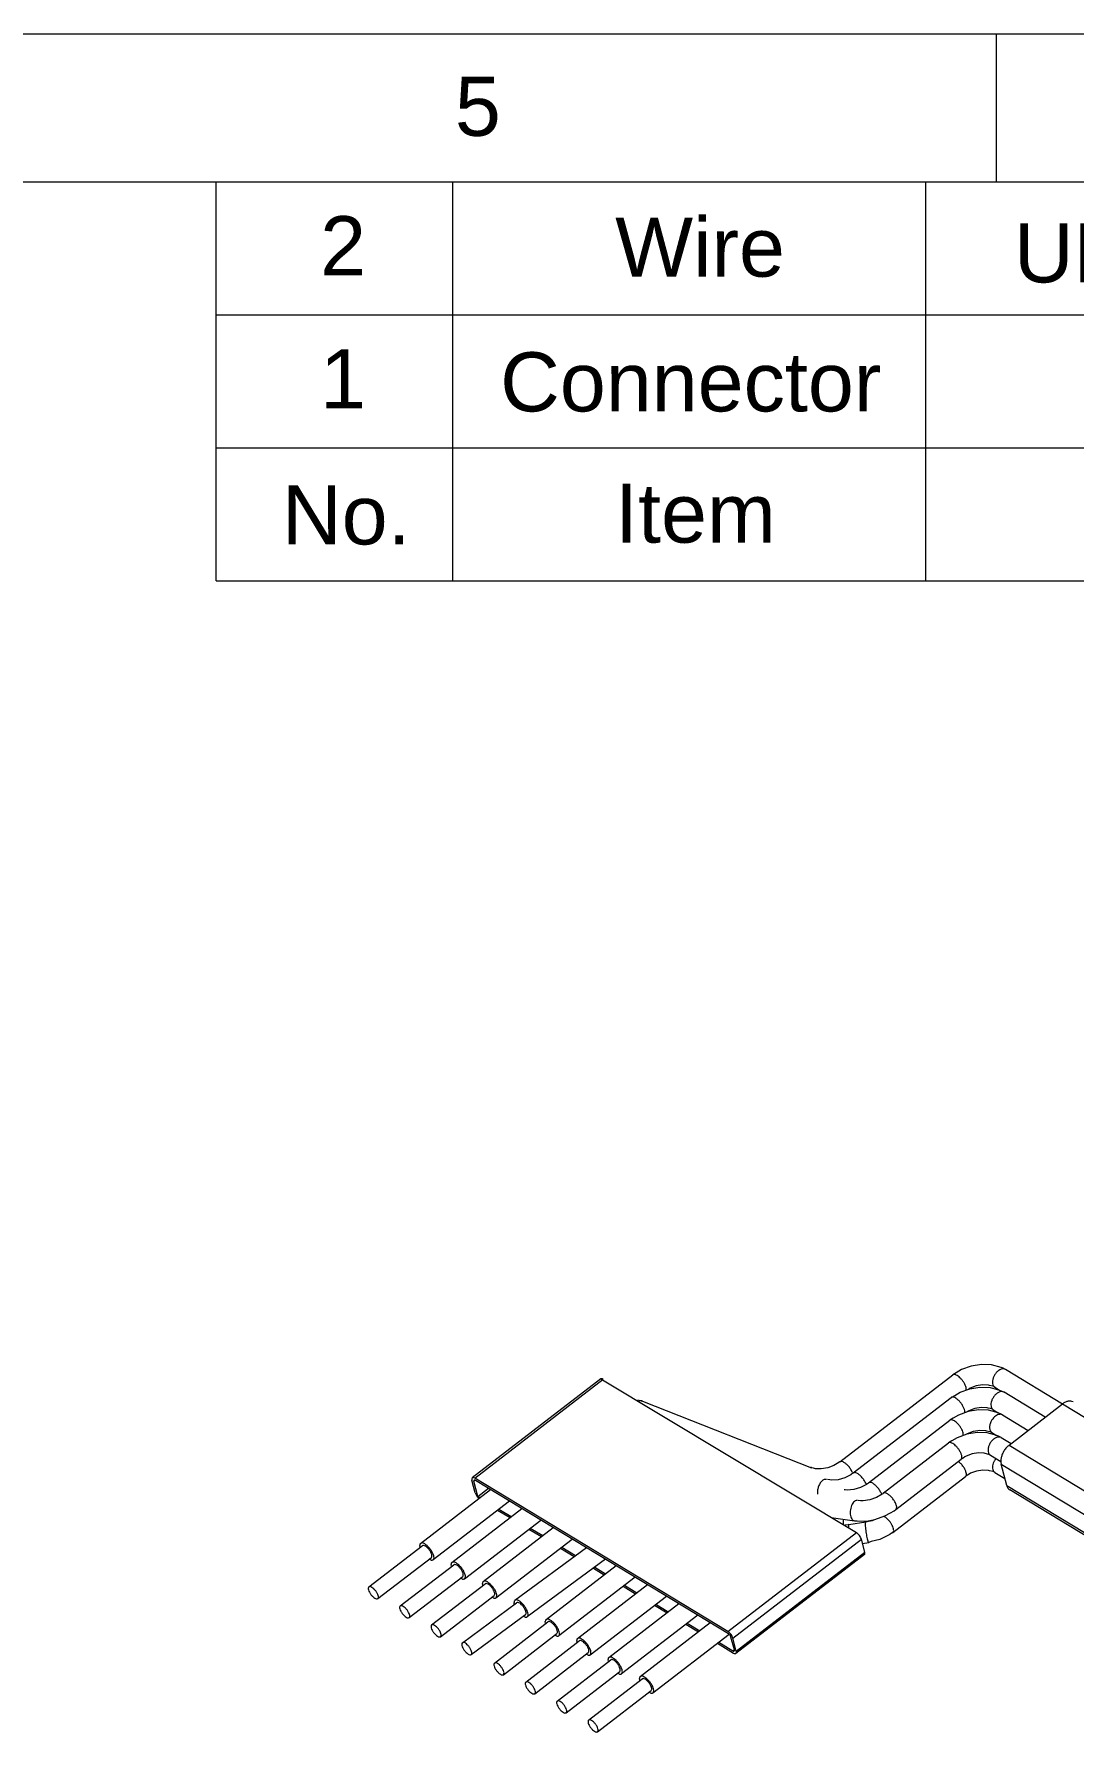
# Model space of a CAD drawing. Header units: inches. Extents: x 62 to 359, y 535 to 745.
# Drawn here: x 213.6 to 248.8, y 682.6 to 740 of the extents above; entities that cross this region are included whole.
import ezdxf

# ---------------------------------------------------------------- set-up
doc = ezdxf.new("R2010")
doc.units = ezdxf.units.IN
doc.header["$MEASUREMENT"] = 0
doc.layers.get('0').update_dxf_attribs({"lineweight": 5})
doc.styles.get("Standard").update_dxf_attribs({"font": 'ARIALUNI.TTF', "height": 3})

msp = doc.modelspace()

# ---------------------------------------------------------------- linework, layer by layer
for p, q in [((66.81, 740.019), (353.81, 740.019)), ((246.185, 740.019), (246.185, 735.019)), ((71.81, 735.019), (348.81, 735.019)), ((219.81, 721.519), (219.81, 735.019)), ((227.81, 721.519), (227.81, 735.019)), ((243.81, 721.519), (243.81, 735.019)), ((219.81, 730.519), (348.81, 730.519)), ((219.81, 726.019), (348.81, 726.019)), ((219.81, 721.519), (348.81, 721.519)), ((232.812, 694.513), (241.457, 689.311))]:
    msp.add_line(p, q)
at = {"color": 7, "linetype": 'Continuous'}
for p, q in [((240.897, 691.709), (244.717, 694.653)), ((244.832, 694.717), (244.717, 694.653)), ((245.013, 694.828), (244.832, 694.717)), ((245.341, 694.949), (245.013, 694.828)), ((245.685, 695.003), (245.341, 694.949)), ((246.028, 694.989), (245.685, 695.003)), ((246.35, 694.902), (246.028, 694.989)), ((246.417, 694.873), (246.35, 694.902)), ((246.499, 694.831), (246.417, 694.873)), ((248.426, 693.663), (246.499, 694.831)), ((232.812, 694.513), (228.468, 691.167)), ((244.783, 693.949), (244.964, 694.06)), ((244.964, 694.06), (245.292, 694.181)), ((245.269, 694.179), (245.247, 694.164)), ((245.311, 694.205), (245.269, 694.179)), ((245.292, 694.181), (245.637, 694.235)), ((245.515, 694.28), (245.311, 694.205)), ((245.729, 694.314), (245.515, 694.28)), ((245.637, 694.235), (245.98, 694.221)), ((245.926, 694.303), (245.729, 694.314)), ((245.959, 694.293), (245.926, 694.303)), ((246.083, 694.265), (245.959, 694.293)), ((245.98, 694.221), (246.302, 694.134)), ((246.137, 694.232), (246.083, 694.265)), ((246.137, 694.232), (246.297, 694.135)), ((246.302, 694.134), (246.451, 694.063)), ((247.847, 693.217), (246.451, 694.063)), ((234.052, 693.8), (234.177, 693.773)), ((234.177, 693.773), (234.191, 693.768)), ((234.191, 693.768), (234.222, 693.763)), ((234.222, 693.763), (239.939, 691.509)), ((241.354, 691.331), (244.669, 693.885)), ((244.669, 693.885), (244.783, 693.949)), ((245.466, 693.512), (245.263, 693.437)), ((245.681, 693.546), (245.466, 693.512)), ((245.878, 693.535), (245.681, 693.546)), ((245.911, 693.525), (245.878, 693.535)), ((246.035, 693.497), (245.911, 693.525)), ((246.054, 693.488), (246.035, 693.497)), ((246.089, 693.464), (246.054, 693.488)), ((246.622, 692.273), (248.432, 693.668)), ((241.873, 691), (244.621, 693.117)), ((244.735, 693.181), (244.621, 693.117)), ((244.916, 693.292), (244.735, 693.181)), ((245.244, 693.413), (244.916, 693.292)), ((245.221, 693.411), (245.199, 693.396)), ((245.263, 693.437), (245.221, 693.411)), ((245.589, 693.467), (245.244, 693.413)), ((245.931, 693.453), (245.589, 693.467)), ((246.254, 693.366), (245.931, 693.453)), ((246.089, 693.464), (246.249, 693.367)), ((246.281, 693.353), (246.254, 693.366)), ((246.294, 693.348), (246.281, 693.353)), ((246.334, 693.33), (246.294, 693.348)), ((246.404, 693.295), (246.334, 693.33)), ((246.404, 693.295), (247.268, 692.771)), ((242.366, 690.648), (244.573, 692.349)), ((244.687, 692.413), (244.573, 692.349)), ((244.868, 692.524), (244.687, 692.413)), ((245.196, 692.645), (244.868, 692.524)), ((245.151, 692.628), (245.173, 692.643)), ((245.173, 692.643), (245.215, 692.669)), ((245.541, 692.699), (245.196, 692.645)), ((245.215, 692.669), (245.418, 692.744)), ((245.418, 692.744), (245.632, 692.778)), ((245.883, 692.685), (245.541, 692.699)), ((245.632, 692.778), (245.83, 692.767)), ((245.83, 692.767), (245.862, 692.757)), ((245.862, 692.757), (245.987, 692.729)), ((246.206, 692.598), (245.883, 692.685)), ((245.987, 692.729), (246.024, 692.71)), ((246.024, 692.71), (246.031, 692.703)), ((246.031, 692.703), (246.041, 692.696)), ((246.041, 692.696), (246.2, 692.599)), ((246.264, 692.573), (246.206, 692.598)), ((246.355, 692.527), (246.264, 692.573)), ((246.355, 692.527), (246.689, 692.325)), ((242.793, 690.094), (245, 691.795)), ((245.069, 691.837), (245, 691.795)), ((245.125, 691.875), (245.069, 691.837)), ((245.166, 691.901), (245.125, 691.875)), ((245.37, 691.976), (245.166, 691.901)), ((245.584, 692.01), (245.37, 691.976)), ((245.782, 691.999), (245.584, 692.01)), ((245.814, 691.989), (245.782, 691.999)), ((245.939, 691.961), (245.814, 691.989)), ((245.976, 691.942), (245.939, 691.961)), ((245.992, 691.928), (245.976, 691.942)), ((245.992, 691.928), (246.344, 691.715)), ((239.953, 691.504), (239.939, 691.509)), ((240.007, 691.494), (239.953, 691.504)), ((240.08, 691.472), (240.007, 691.494)), ((240.273, 691.468), (240.08, 691.472)), ((240.488, 691.506), (240.273, 691.468)), ((240.698, 691.583), (240.488, 691.506)), ((240.81, 691.649), (240.698, 691.583)), ((240.897, 691.709), (240.81, 691.649)), ((241.269, 691.266), (241.064, 691.165)), ((241.354, 691.331), (241.269, 691.266)), ((242.692, 689.319), (245.151, 691.214)), ((245.22, 691.256), (245.151, 691.214)), ((245.276, 691.294), (245.22, 691.256)), ((245.317, 691.32), (245.276, 691.294)), ((245.521, 691.395), (245.317, 691.32)), ((245.735, 691.429), (245.521, 691.395)), ((245.932, 691.419), (245.735, 691.429)), ((245.965, 691.408), (245.932, 691.419)), ((246.089, 691.38), (245.965, 691.408)), ((246.109, 691.371), (246.089, 691.38)), ((246.143, 691.347), (246.109, 691.371)), ((246.143, 691.347), (246.481, 691.143)), ((246.543, 690.905), (246.354, 691.631)), ((226.718, 688.949), (229.083, 690.771)), ((228.571, 690.653), (228.458, 691.089)), ((228.656, 690.54), (228.524, 691.048)), ((237.114, 685.965), (228.553, 691.153)), ((237.133, 685.892), (228.572, 691.081)), ((228.656, 690.54), (229.012, 690.814)), ((240.559, 691.093), (240.482, 691.105)), ((240.621, 691.083), (240.559, 691.093)), ((240.837, 691.102), (240.621, 691.083)), ((241.064, 691.165), (240.837, 691.102)), ((241.083, 690.758), (241.048, 690.762)), ((241.152, 690.748), (241.083, 690.758)), ((241.371, 690.771), (241.152, 690.748)), ((241.597, 690.839), (241.371, 690.771)), ((241.801, 690.942), (241.597, 690.839)), ((241.833, 690.965), (241.801, 690.942)), ((241.873, 691), (241.833, 690.965)), ((242.333, 690.617), (242.136, 690.505)), ((242.35, 690.63), (242.333, 690.617)), ((242.366, 690.648), (242.35, 690.63)), ((251.291, 687.941), (246.645, 690.757)), ((229.725, 690.382), (227.145, 688.394)), ((227.78, 688.305), (230.144, 690.127)), ((228.656, 690.54), (228.727, 690.497)), ((228.67, 690.487), (228.69, 690.468)), ((229.325, 690.074), (229.745, 689.819)), ((229.369, 690.108), (229.789, 689.853)), ((241.595, 690.393), (241.52, 690.398)), ((241.688, 690.388), (241.595, 690.393)), ((241.911, 690.426), (241.688, 690.388)), ((242.136, 690.505), (241.911, 690.426)), ((242.616, 689.983), (242.731, 690.05)), ((242.731, 690.05), (242.793, 690.094)), ((228.207, 687.751), (230.786, 689.738)), ((228.842, 687.662), (231.206, 689.484)), ((230.431, 689.464), (230.851, 689.21)), ((240.611, 689.824), (241.396, 689.707)), ((241.08, 689.562), (241.057, 689.554)), ((241.176, 689.579), (241.08, 689.562)), ((241.205, 689.589), (241.176, 689.579)), ((241.205, 689.589), (241.773, 689.673)), ((241.396, 689.707), (241.442, 689.707)), ((241.442, 689.707), (241.481, 689.708)), ((241.481, 689.708), (241.737, 689.697)), ((241.737, 689.697), (241.856, 689.715)), ((241.773, 689.673), (241.914, 689.706)), ((241.856, 689.715), (242.086, 689.756)), ((241.914, 689.706), (241.935, 689.71)), ((241.935, 689.71), (242.007, 689.728)), ((242.007, 689.728), (242.047, 689.749)), ((242.086, 689.756), (242.424, 689.875)), ((242.424, 689.875), (242.616, 689.983)), ((226.702, 688.811), (226.69, 688.877)), ((229.269, 687.107), (231.848, 689.095)), ((230.386, 689.43), (230.806, 689.176)), ((241.741, 688.65), (241.628, 689.086)), ((241.663, 688.949), (241.875, 688.981)), ((241.963, 689.007), (241.875, 688.981)), ((242.247, 689.08), (241.963, 689.007)), ((242.587, 689.252), (242.247, 689.08)), ((242.646, 689.294), (242.587, 689.252)), ((242.667, 689.304), (242.646, 689.294)), ((242.682, 689.313), (242.667, 689.304)), ((242.692, 689.319), (242.682, 689.313)), ((224.969, 687.475), (226.779, 688.87)), ((225.274, 687.079), (227.084, 688.474)), ((227.077, 688.384), (227.007, 688.414)), ((229.91, 687.023), (232.328, 688.804)), ((232.975, 688.412), (230.325, 686.459)), ((231.448, 688.787), (231.918, 688.502)), ((231.493, 688.821), (231.963, 688.536)), ((241.73, 688.572), (237.387, 685.225)), ((226.031, 686.832), (227.841, 688.226)), ((226.336, 686.436), (228.146, 687.83)), ((227.764, 688.167), (227.752, 688.233)), ((228.139, 687.74), (228.068, 687.77)), ((230.965, 686.375), (233.33, 688.197)), ((233.972, 687.808), (231.393, 685.82)), ((232.565, 688.11), (232.93, 687.889)), ((232.611, 688.143), (232.975, 687.923)), ((227.093, 686.188), (228.903, 687.583)), ((227.398, 685.792), (229.208, 687.186)), ((228.826, 687.523), (228.814, 687.589)), ((232.027, 685.731), (234.392, 687.553)), ((232.454, 685.177), (235.034, 687.164)), ((233.572, 687.499), (233.992, 687.245)), ((233.616, 687.534), (234.036, 687.279)), ((228.132, 685.589), (229.969, 686.942)), ((229.201, 687.097), (229.13, 687.127)), ((229.89, 686.884), (229.88, 686.949)), ((233.089, 685.087), (235.454, 686.91)), ((234.634, 686.856), (235.054, 686.601)), ((234.678, 686.89), (235.098, 686.636)), ((228.429, 685.187), (230.265, 686.54)), ((229.217, 684.901), (231.026, 686.295)), ((230.258, 686.449), (230.186, 686.481)), ((230.95, 686.236), (230.937, 686.302)), ((236.096, 686.52), (233.516, 684.533)), ((234.151, 684.444), (236.516, 686.266)), ((235.696, 686.212), (236.116, 685.958)), ((235.74, 686.247), (236.16, 685.992)), ((229.522, 684.505), (231.332, 685.899)), ((230.278, 684.257), (232.088, 685.652)), ((231.324, 685.81), (231.254, 685.839)), ((232.011, 685.593), (231.999, 685.659)), ((234.578, 683.889), (237.155, 685.875)), ((236.758, 685.569), (237.302, 685.239)), ((236.802, 685.603), (237.283, 685.311)), ((237.331, 685.344), (237.218, 685.779)), ((237.397, 685.303), (237.284, 685.739)), ((230.584, 683.861), (232.393, 685.256)), ((231.34, 683.614), (233.15, 685.008)), ((232.386, 685.166), (232.316, 685.196)), ((233.073, 684.949), (233.061, 685.015)), ((231.645, 683.218), (233.455, 684.612)), ((232.402, 682.97), (234.212, 684.365)), ((233.448, 684.522), (233.378, 684.552)), ((234.135, 684.306), (234.123, 684.372)), ((232.707, 682.574), (234.517, 683.969)), ((234.51, 683.879), (234.439, 683.909))]:
    msp.add_line(p, q, dxfattribs=at)
at = {"color": 124, "linetype": 'Continuous'}
for p, q in [((228.553, 691.153), (232.896, 694.5)), ((234.156, 693.772), (234.116, 693.761)), ((248.432, 693.668), (253.077, 690.852)), ((246.178, 691.816), (246.153, 691.787)), ((246.622, 692.273), (251.267, 689.458)), ((241.317, 691.363), (241.333, 691.314)), ((244.906, 691.722), (244.915, 691.715)), ((246.354, 691.631), (251, 688.816)), ((228.568, 691.082), (228.524, 691.048)), ((241.774, 690.987), (241.79, 690.937)), ((242.292, 690.657), (242.309, 690.604)), ((246.543, 690.905), (251.188, 688.09)), ((241.017, 689.764), (241.013, 689.703)), ((241.018, 689.58), (241.018, 689.577)), ((241.191, 689.474), (241.191, 689.473)), ((237.114, 685.965), (241.457, 689.311)), ((237.284, 685.739), (241.628, 689.086)), ((237.397, 685.303), (241.741, 688.65)), ((237.283, 685.311), (237.33, 685.347))]:
    msp.add_line(p, q, dxfattribs=at)
at = {"color": 7, "linetype": 'Continuous'}
for points in [[(244.738, 694.664), (244.727, 694.659), (244.717, 694.653)], [(232.896, 694.5), (232.847, 694.52), (232.812, 694.513)], [(234.222, 693.763), (234.194, 693.77), (234.164, 693.773)], [(244.69, 693.896), (244.679, 693.891), (244.669, 693.885)], [(248.785, 693.732), (248.709, 693.76), (248.62, 693.758), (248.526, 693.726), (248.432, 693.668)], [(244.642, 693.128), (244.631, 693.123), (244.621, 693.117)], [(246.404, 693.295), (246.396, 693.299), (246.388, 693.303)], [(244.594, 692.36), (244.583, 692.355), (244.573, 692.349)], [(246.622, 692.273), (246.531, 692.189), (246.454, 692.085), (246.394, 691.97), (246.356, 691.85), (246.342, 691.735), (246.354, 691.631)], [(228.553, 691.153), (228.504, 691.173), (228.468, 691.167)], [(239.939, 691.509), (239.931, 691.512), (239.923, 691.515)], [(228.468, 691.167), (228.453, 691.137), (228.458, 691.089)], [(228.572, 691.081), (228.548, 691.091), (228.53, 691.088), (228.522, 691.073), (228.524, 691.048)], [(228.571, 690.653), (228.585, 690.613), (228.607, 690.57), (228.636, 690.527), (228.67, 690.487)], [(242.395, 690.661), (242.379, 690.656), (242.366, 690.648)], [(246.543, 690.905), (246.582, 690.817), (246.645, 690.757)], [(241.499, 690.399), (241.476, 690.4), (241.452, 690.396)], [(241.205, 689.589), (241.203, 689.588), (241.202, 689.587)], [(241.406, 689.706), (241.412, 689.706), (241.419, 689.706)], [(241.773, 689.673), (241.769, 689.671), (241.766, 689.667)], [(226.718, 688.949), (226.697, 688.92), (226.69, 688.877)], [(226.998, 688.814), (226.916, 688.89), (226.837, 688.942), (226.768, 688.962), (226.718, 688.949)], [(227.084, 688.474), (227.103, 688.512), (227.096, 688.575), (227.064, 688.653), (227.012, 688.734), (226.947, 688.805), (226.881, 688.855), (226.821, 688.878), (226.779, 688.87)], [(241.628, 689.086), (241.603, 689.147), (241.562, 689.212), (241.511, 689.27), (241.457, 689.311)], [(242.671, 689.309), (242.678, 689.311), (242.684, 689.314)], [(227.145, 688.394), (227.169, 688.432), (227.172, 688.49), (227.154, 688.564), (227.116, 688.648), (227.063, 688.733), (226.998, 688.814)], [(227.077, 688.384), (227.116, 688.382), (227.145, 688.394)], [(227.78, 688.305), (227.759, 688.276), (227.752, 688.233)], [(228.06, 688.17), (227.978, 688.247), (227.898, 688.298), (227.83, 688.318), (227.78, 688.305)], [(241.73, 688.572), (241.745, 688.602), (241.741, 688.65)], [(228.146, 687.83), (228.165, 687.869), (228.158, 687.932), (228.126, 688.01), (228.074, 688.09), (228.009, 688.161), (227.942, 688.212), (227.883, 688.235), (227.841, 688.226)], [(228.207, 687.751), (228.231, 687.788), (228.234, 687.847), (228.215, 687.921), (228.178, 688.004), (228.125, 688.09), (228.06, 688.17)], [(228.139, 687.74), (228.177, 687.739), (228.207, 687.751)], [(224.969, 687.475), (224.95, 687.437), (224.956, 687.376), (224.987, 687.299), (225.038, 687.22)], [(225.274, 687.079), (225.294, 687.118), (225.287, 687.181), (225.255, 687.259), (225.202, 687.339), (225.138, 687.41), (225.071, 687.461), (225.012, 687.484), (224.969, 687.475)], [(225.038, 687.22), (225.103, 687.147), (225.171, 687.094), (225.231, 687.071), (225.274, 687.079)], [(228.842, 687.662), (228.821, 687.633), (228.814, 687.589)], [(229.121, 687.526), (229.04, 687.603), (228.96, 687.654), (228.892, 687.675), (228.842, 687.662)], [(229.208, 687.186), (229.227, 687.225), (229.22, 687.288), (229.188, 687.366), (229.136, 687.446), (229.071, 687.518), (229.004, 687.568), (228.945, 687.591), (228.903, 687.583)], [(229.269, 687.107), (229.292, 687.145), (229.295, 687.203), (229.277, 687.277), (229.24, 687.361), (229.186, 687.446), (229.121, 687.526)], [(226.031, 686.832), (226.012, 686.794), (226.018, 686.732), (226.049, 686.656), (226.1, 686.576)], [(226.336, 686.436), (226.355, 686.474), (226.348, 686.537), (226.316, 686.615), (226.264, 686.696), (226.2, 686.767), (226.133, 686.817), (226.073, 686.84), (226.031, 686.832)], [(226.1, 686.576), (226.165, 686.503), (226.233, 686.451), (226.293, 686.427), (226.336, 686.436)], [(229.201, 687.097), (229.239, 687.095), (229.269, 687.107)], [(229.91, 687.023), (229.888, 686.993), (229.88, 686.949)], [(230.185, 686.884), (230.106, 686.962), (230.028, 687.014), (229.96, 687.035), (229.91, 687.023)], [(230.265, 686.54), (230.286, 686.578), (230.28, 686.642), (230.25, 686.72), (230.2, 686.802), (230.136, 686.874), (230.071, 686.926), (230.012, 686.95), (229.969, 686.942)], [(230.325, 686.459), (230.349, 686.496), (230.354, 686.555), (230.337, 686.631), (230.301, 686.715), (230.249, 686.803), (230.185, 686.884)], [(227.093, 686.188), (227.074, 686.15), (227.08, 686.088), (227.111, 686.012), (227.162, 685.933)], [(227.398, 685.792), (227.417, 685.831), (227.41, 685.894), (227.378, 685.971), (227.326, 686.052), (227.261, 686.123), (227.194, 686.174), (227.135, 686.197), (227.093, 686.188)], [(230.258, 686.449), (230.295, 686.447), (230.325, 686.459)], [(230.965, 686.375), (230.945, 686.346), (230.937, 686.302)], [(231.245, 686.239), (231.164, 686.316), (231.084, 686.367), (231.015, 686.388), (230.965, 686.375)], [(231.332, 685.899), (231.351, 685.938), (231.344, 686.001), (231.312, 686.079), (231.259, 686.159), (231.195, 686.23), (231.128, 686.281), (231.069, 686.304), (231.026, 686.295)], [(231.393, 685.82), (231.416, 685.858), (231.419, 685.916), (231.401, 685.99), (231.364, 686.074), (231.31, 686.159), (231.245, 686.239)], [(227.162, 685.933), (227.227, 685.86), (227.295, 685.807), (227.355, 685.783), (227.398, 685.792)], [(228.132, 685.589), (228.112, 685.551), (228.117, 685.489), (228.147, 685.411), (228.196, 685.33)], [(228.429, 685.187), (228.449, 685.225), (228.444, 685.289), (228.413, 685.367), (228.363, 685.449), (228.3, 685.521), (228.234, 685.573), (228.175, 685.597), (228.132, 685.589)], [(231.324, 685.81), (231.363, 685.808), (231.393, 685.82)], [(232.027, 685.731), (232.006, 685.702), (231.999, 685.659)], [(232.307, 685.596), (232.226, 685.672), (232.146, 685.724), (232.077, 685.744), (232.027, 685.731)], [(232.393, 685.256), (232.413, 685.295), (232.406, 685.358), (232.373, 685.435), (232.321, 685.516), (232.257, 685.587), (232.19, 685.638), (232.131, 685.66), (232.088, 685.652)], [(232.454, 685.177), (232.478, 685.214), (232.481, 685.272), (232.463, 685.346), (232.425, 685.43), (232.372, 685.516), (232.307, 685.596)], [(237.284, 685.739), (237.26, 685.801), (237.219, 685.865), (237.167, 685.923), (237.114, 685.965)], [(237.218, 685.779), (237.206, 685.81), (237.185, 685.842), (237.159, 685.871), (237.133, 685.892)], [(228.196, 685.33), (228.259, 685.257), (228.326, 685.204), (228.386, 685.179), (228.429, 685.187)], [(229.217, 684.901), (229.198, 684.863), (229.204, 684.801), (229.235, 684.725), (229.285, 684.646)], [(229.522, 684.505), (229.541, 684.544), (229.534, 684.607), (229.502, 684.684), (229.45, 684.765), (229.385, 684.836), (229.318, 684.887), (229.259, 684.91), (229.217, 684.901)], [(232.386, 685.166), (232.425, 685.164), (232.454, 685.177)], [(233.089, 685.087), (233.068, 685.059), (233.061, 685.015)], [(233.369, 684.952), (233.287, 685.029), (233.208, 685.08), (233.139, 685.101), (233.089, 685.087)], [(233.455, 684.612), (233.474, 684.651), (233.467, 684.714), (233.435, 684.792), (233.383, 684.872), (233.319, 684.943), (233.252, 684.994), (233.192, 685.017), (233.15, 685.008)], [(233.516, 684.533), (233.54, 684.57), (233.543, 684.629), (233.525, 684.703), (233.487, 684.786), (233.434, 684.872), (233.369, 684.952)], [(237.283, 685.311), (237.307, 685.301), (237.325, 685.304), (237.333, 685.319), (237.331, 685.344)], [(237.302, 685.239), (237.351, 685.219), (237.387, 685.225)], [(237.387, 685.225), (237.402, 685.255), (237.397, 685.303)], [(229.285, 684.646), (229.35, 684.573), (229.418, 684.52), (229.479, 684.496), (229.522, 684.505)], [(233.448, 684.522), (233.487, 684.521), (233.516, 684.533)], [(234.151, 684.444), (234.13, 684.415), (234.123, 684.372)], [(234.431, 684.309), (234.349, 684.385), (234.27, 684.437), (234.201, 684.457), (234.151, 684.444)], [(234.517, 683.969), (234.536, 684.007), (234.529, 684.07), (234.497, 684.148), (234.445, 684.229), (234.38, 684.3), (234.313, 684.351), (234.254, 684.373), (234.212, 684.365)], [(234.578, 683.889), (234.602, 683.927), (234.605, 683.985), (234.586, 684.059), (234.549, 684.143), (234.496, 684.228), (234.431, 684.309)], [(230.278, 684.257), (230.259, 684.219), (230.266, 684.158), (230.296, 684.082), (230.347, 684.002)], [(230.584, 683.861), (230.603, 683.9), (230.596, 683.963), (230.564, 684.041), (230.511, 684.121), (230.447, 684.192), (230.38, 684.243), (230.321, 684.266), (230.278, 684.257)], [(230.347, 684.002), (230.412, 683.929), (230.48, 683.877), (230.54, 683.853), (230.584, 683.861)], [(234.51, 683.879), (234.548, 683.877), (234.578, 683.889)], [(231.34, 683.614), (231.321, 683.576), (231.328, 683.514), (231.358, 683.438), (231.409, 683.359)], [(231.645, 683.218), (231.665, 683.256), (231.658, 683.32), (231.626, 683.397), (231.573, 683.478), (231.509, 683.549), (231.442, 683.6), (231.383, 683.622), (231.34, 683.614)], [(231.409, 683.359), (231.474, 683.286), (231.542, 683.233), (231.602, 683.209), (231.645, 683.218)], [(232.402, 682.97), (232.383, 682.932), (232.389, 682.871), (232.42, 682.794), (232.471, 682.715)], [(232.707, 682.574), (232.726, 682.613), (232.719, 682.676), (232.687, 682.754), (232.635, 682.834), (232.571, 682.905), (232.504, 682.956), (232.444, 682.979), (232.402, 682.97)], [(232.471, 682.715), (232.536, 682.642), (232.604, 682.59), (232.664, 682.566), (232.707, 682.574)]]:
    msp.add_spline(points, degree=3, dxfattribs=at)
at = {"color": 124, "linetype": 'Continuous'}
for points in [[(245.077, 694.417), (245.022, 694.49), (244.961, 694.555), (244.898, 694.608), (244.837, 694.645), (244.783, 694.664), (244.738, 694.664)], [(246.499, 694.831), (246.432, 694.852), (246.354, 694.841), (246.272, 694.8), (246.195, 694.732), (246.129, 694.645), (246.083, 694.547), (246.059, 694.448), (246.061, 694.356), (246.088, 694.282), (246.137, 694.232)], [(245.168, 694.137), (245.171, 694.191), (245.156, 694.259), (245.124, 694.336), (245.077, 694.417)], [(246.451, 694.063), (246.384, 694.084), (246.305, 694.073), (246.224, 694.032), (246.146, 693.964), (246.081, 693.877), (246.035, 693.779), (246.011, 693.68), (246.013, 693.588), (246.039, 693.514), (246.089, 693.464)], [(234.164, 693.773), (234.16, 693.773), (234.156, 693.772)], [(245.12, 693.369), (245.122, 693.436), (245.096, 693.523), (245.048, 693.619), (244.98, 693.713), (244.902, 693.797), (244.822, 693.859), (244.749, 693.893), (244.69, 693.896)], [(244.98, 692.881), (244.925, 692.954), (244.864, 693.019), (244.801, 693.072), (244.741, 693.109), (244.686, 693.128), (244.642, 693.128)], [(246.02, 693.086), (245.973, 692.968), (245.961, 692.853), (245.984, 692.758), (246.041, 692.696)], [(246.388, 693.303), (246.33, 693.316), (246.265, 693.307), (246.197, 693.277), (246.13, 693.228), (246.07, 693.163), (246.02, 693.086)], [(244.932, 692.113), (244.877, 692.186), (244.816, 692.251), (244.753, 692.304), (244.692, 692.341), (244.638, 692.36), (244.594, 692.36)], [(245.072, 692.601), (245.075, 692.655), (245.06, 692.723), (245.027, 692.8), (244.98, 692.881)], [(246.217, 692.539), (246.134, 692.5), (246.056, 692.434), (245.988, 692.347), (245.94, 692.249), (245.915, 692.148), (245.916, 692.055), (245.943, 691.979), (245.992, 691.928)], [(246.355, 692.527), (246.291, 692.547), (246.217, 692.539)], [(245, 691.795), (245.026, 691.842), (245.022, 691.917), (244.989, 692.011), (244.932, 692.113)], [(246.153, 691.787), (246.105, 691.703), (246.075, 691.615), (246.063, 691.529), (246.071, 691.452), (246.099, 691.39), (246.143, 691.347)], [(241.179, 691.572), (241.097, 691.649), (241.017, 691.702), (240.947, 691.722), (240.897, 691.709)], [(241.317, 691.363), (241.258, 691.47), (241.179, 691.572)], [(241.635, 691.195), (241.553, 691.272), (241.473, 691.324), (241.404, 691.344), (241.354, 691.331)], [(241.774, 690.987), (241.714, 691.094), (241.635, 691.195)], [(245.151, 691.214), (245.177, 691.262), (245.172, 691.339), (245.138, 691.435), (245.078, 691.539), (245.001, 691.636), (244.915, 691.715)], [(240.17, 690.853), (240.144, 690.728), (240.148, 690.608)], [(240.446, 691.11), (240.369, 691.106), (240.29, 691.056), (240.221, 690.968), (240.17, 690.853)], [(242.153, 690.864), (242.071, 690.941), (241.992, 690.992), (241.923, 691.013), (241.873, 691)], [(242.292, 690.657), (242.232, 690.763), (242.153, 690.864)], [(242.793, 690.094), (242.819, 690.143), (242.813, 690.223), (242.777, 690.322), (242.715, 690.427), (242.634, 690.525), (242.547, 690.603), (242.463, 690.65), (242.395, 690.661)], [(241.267, 690.137), (241.251, 690.038), (241.252, 689.939), (241.268, 689.851), (241.3, 689.779), (241.344, 689.73), (241.396, 689.707)], [(241.452, 690.396), (241.395, 690.366), (241.342, 690.309), (241.298, 690.231), (241.267, 690.137)], [(241.013, 689.703), (241.013, 689.64), (241.018, 689.58)], [(241.202, 689.587), (241.192, 689.551), (241.191, 689.474)], [(241.766, 689.667), (241.759, 689.632), (241.758, 689.57), (241.763, 689.486), (241.773, 689.388)], [(242.566, 689.715), (242.479, 689.803), (242.391, 689.863)], [(242.692, 689.319), (242.715, 689.354), (242.719, 689.408), (242.705, 689.477), (242.672, 689.555), (242.625, 689.636), (242.566, 689.715)], [(241.773, 689.388), (241.788, 689.286), (241.805, 689.188), (241.824, 689.102), (241.844, 689.035), (241.861, 688.994), (241.875, 688.981)]]:
    msp.add_spline(points, degree=3, dxfattribs=at)

# ---------------------------------------------------------------- texts
at = {"char_height": 2, "attachment_point": 1}
for s, insert, width in [('{5}', (227.881, 738.571), 1.80664), ('{\\fArial|b0|i0|c0|p0;2}', (223.323, 733.854), 39.74877), ('{\\fArial|b0|i0|c0|p0;Wire}', (233.3, 733.807), 39.74877), ('{UL10064 #26, (O.D.=0.70\\fArial|b0|i0|c1|p0;±\\fArial|b0|i0|c0|p0;0.03)}', (246.788, 733.612), 58.61068), ('{\\fArial|b0|i0|c0|p0;1}', (223.323, 729.354), 39.74877), ('{\\fArial|b0|i0|c0|p0;Connector}', (229.412, 729.248), 39.74877), ('{\\fArial|b0|i0|c0|p0;No.}', (222.035, 724.748), 39.74877), ('{\\fArial|b0|i0|c0|p0;Item}', (233.3, 724.807), 39.74877)]:
    msp.add_mtext(s, dxfattribs=dict(at, insert=insert, width=width))

doc.saveas('drawing.dxf')
